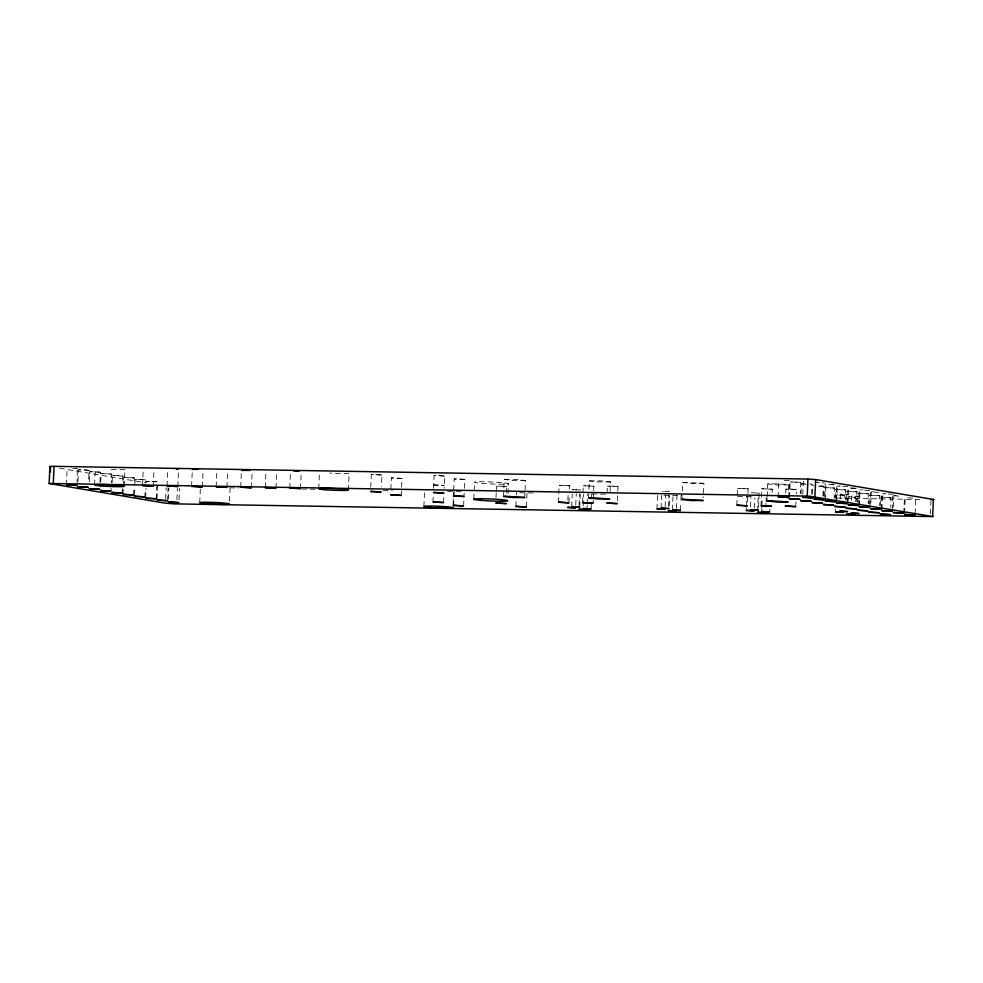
<?xml version="1.0" encoding="UTF-8"?>
<svg xmlns="http://www.w3.org/2000/svg" width="983" height="983" viewBox="0 0 983 983"><rect width="100%" height="100%" fill="white"/><g stroke="black" fill="none" stroke-linecap="round" stroke-linejoin="round"><path stroke-width="0.74" stroke-dasharray="4.92 3.69" d="M66.426 484.914L67.163 467.92M77.079 484.005L77.288 468.252M77.989 481.154L78.48 469.825L84.268 469.8L89.072 470.341L88.581 481.67M89.367 481.645L89.797 471.729L95.584 471.705L100.389 472.245L99.959 482.161M94.589 484.877L95.265 469.296M100.745 482.137L101.114 473.634L106.901 473.609L111.706 474.15L111.337 482.653M110.968 491.144L111.091 488.318M112.123 482.628L112.431 475.551L118.218 475.514L123.022 476.067L122.715 483.144M122.285 493.061L122.47 488.809M123.01 494.449L123.317 487.371M123.379 485.946L123.747 477.455L124.706 477.345L134.339 477.971L134.032 485.049M124.251 486.327L124.988 469.333A14.905 0.86 2.5 0 1 108.794 469.407M133.602 494.965L133.971 486.462M134.388 494.941L134.757 486.438M134.818 485.024L135.064 479.36L145.189 479.704L145.533 482.714M142.523 485.59L143.199 470.009M144.919 496.87L145.287 488.379M145.644 498.258L146.074 488.354M153.287 486.106L154.024 469.112M156.236 498.786L156.973 481.781L146.381 481.265L156.973 481.781M157.022 498.75L157.575 486.007M165.672 498.959L166.164 487.629M167.061 485.995L167.737 470.427M167.552 500.691L168.105 487.937M168.4 499.241L168.892 487.912M176.903 499.683L177.395 488.354M177.825 486.524L178.501 470.943M178.992 499.769L179.484 488.428M191.599 486.413L192.287 470.832M199.733 502.608L200.348 488.44M202.363 486.941L203.112 469.948M216.137 486.831L216.825 471.25M226.901 487.359L227.651 470.365M229.518 501.219L230.071 488.477M240.688 487.249L241.363 471.668M251.451 487.777L252.127 472.196M265.226 487.666L265.901 472.086M275.99 488.182L276.727 471.189M289.764 488.072L290.44 472.504M300.528 488.6L301.265 471.607M318.738 488.674L319.414 473.093M348.4 490.124L349.137 473.13A14.905 0.86 2.5 0 1 329.907 473.032M370.775 487.261L371.328 474.519L372.274 474.408L381.92 475.035L381.429 486.364M390.878 489.227L391.381 477.898L401.973 478.414L401.224 495.407M423.882 506.392L424.558 490.824M432.962 502.018L433.27 494.941M433.577 488.318L434.13 475.575L437.202 475.465L444.721 476.091L444.169 488.379M443.554 502.546L443.861 495.457M453.065 503.984L453.323 498.32M453.384 496.906L453.63 491.242M453.679 490.284L454.183 478.954L459.958 478.93L464.775 479.471L464.283 490.8M453.605 506.429L453.974 497.926M454.035 496.513L454.281 490.849M463.607 505.926L463.915 498.836M463.976 497.423L464.16 493.171M473.806 499.155L474.543 482.161M496.01 497.423L496.194 493.171M496.255 491.758L496.501 486.094L506.626 486.438L506.786 493.687M503.542 496.464L504.291 479.471L515.854 479.409L525.475 480.503L524.983 491.832M508.014 493.724L508.444 483.82A17.043 0.983 2.5 0 0 484.361 481.781A17.043 0.983 2.5 0 0 481.67 483.366A17.043 0.983 2.5 0 0 508.444 483.82M515.805 506.466L516.063 500.802M516.308 495.137L516.431 492.299M524.738 497.496L524.922 493.245M526.409 506.982L527.023 492.827M558.381 502.288L559.13 485.295L569.722 485.811L569.415 492.888M567.867 500.384L568.174 493.294M568.985 502.804L569.354 494.314M571.713 506.675L572.266 493.921M575.755 505.016L576.247 493.687M579.048 505.115L579.552 493.785M579.786 507.068L580.339 494.326M582.538 502.694L582.907 494.203M582.968 492.778L583.288 485.7L593.879 486.216L593.327 498.971M583.152 505.754L583.644 494.412M586.937 509.759L587.134 505.508M587.195 504.095L587.625 494.179M588.571 497.902L589.308 480.908L600.871 480.859L610.504 481.94L610.001 493.269M591.102 508.973L591.471 500.482M591.533 499.057L591.778 493.392M593.13 503.21L593.253 500.384M607.125 493.196L607.433 486.106L613.22 486.081L618.037 486.634L617.717 493.712M617.41 500.789L617.656 495.125M656.927 508.973L657.541 494.805M661.08 508.186L661.633 495.444M665.122 506.54L665.614 495.199M668.428 506.626L668.919 495.297M669.276 505.741L669.706 495.837M672.397 510.091L673.072 494.51M676.439 508.444L676.992 495.69M680.469 510.484L680.838 501.994M680.9 500.568L681.145 494.904M681.993 499.475L682.116 496.648M682.362 490.984L682.73 482.481L702.98 483.157L703.914 483.513L703.3 497.681M736.832 505.299L737.201 496.808M737.262 495.395L737.569 488.305L748.161 488.821L747.424 505.815M746.195 510.484L746.318 507.646M746.38 506.233L746.81 496.317M750.484 506.859L750.914 496.943M754.391 508.039L754.821 498.135M757.574 510.976L758.126 498.234M758.557 507.253L759.171 493.097L751.098 492.704M760.989 505.717L761.727 488.723L772.319 489.239L772.011 496.317M761.665 511.602L761.862 507.351M761.923 505.938L762.292 497.435M765.831 507.117L766.015 502.866M766.076 501.453L766.261 497.201M767.01 500.912L767.133 498.086M767.195 496.661L767.748 483.919L779.322 483.869L788.944 484.951L788.575 493.454M769.738 511.996L769.873 509.169M778.106 496.956L778.843 479.962M785.7 493.38L785.884 489.129L791.659 489.104L796.476 489.645L796.291 493.896M788.698 497.472L789.435 480.478L783.648 480.503M789.484 497.447L790.16 481.867L800.752 482.383L800.26 493.712M795.739 506.638L795.984 500.974M801.047 493.687L801.477 483.771L804.549 483.661M802.767 494.535L803.381 480.368L805.605 480.748M811.639 494.203L812.069 484.287L809.845 483.919M812.425 494.179L812.794 485.676L813.74 485.577M822.955 496.108L823.385 486.192L815.865 485.565M823.742 496.083L824.11 487.593L834.235 487.924L834.272 498.025M824.676 496.956L825.29 482.8M825.339 499.769L826.015 484.189L826.973 484.078M835.058 497.988L835.427 489.497L845.552 489.841L845.589 499.929M835.931 500.286L836.607 484.705M835.464 511.996L835.599 509.157M836.091 497.828L836.214 495.002L840.625 494.977L844.286 495.395L844.164 498.221M836.656 501.674L837.332 486.094L840.404 485.983M840.182 498.455L840.367 494.216L848.44 494.609L840.367 494.216M846.375 499.905L846.744 491.402L856.869 491.746L856.906 501.834M847.186 503.603L847.924 486.61L837.332 486.094M847.973 503.579L848.648 487.998L857.016 488.146M851.499 500.372L851.683 496.12L859.4 496.378L859.511 502.178M855.419 501.551C859.769 492.52 836.263 498.418 855.603 497.3M857.692 501.809L858.061 493.306L868.186 493.65L868.222 503.738M858.503 505.52L859.24 488.514M859.289 505.495L859.965 489.915L863.037 489.792M869.009 503.714L869.377 495.223L879.502 495.555L879.539 505.655M869.881 506.012L870.496 491.844M870.791 503.149L871.282 491.819L877.069 491.795M880.313 505.618L880.694 497.128L890.819 497.472L890.856 507.56M881.137 509.329L881.874 492.336M881.923 509.305L882.599 493.724L885.671 493.613M892.515 509.821L892.724 494.068M893.424 506.97L893.916 495.629L899.703 495.604M903.77 513.151L904.507 496.157M904.557 513.126L905.232 497.545L906.179 497.435M915.148 513.642L915.763 499.475M930.41 513.851L930.975 501.109M77.755 468.436L69.388 468.289M89.072 470.341L78.48 469.825M100.389 472.245L89.797 471.729M111.706 474.15L101.114 473.634M123.022 476.067L112.431 475.551M134.339 477.971L123.747 477.455M145.656 479.876L135.064 479.36M381.92 475.035L371.328 474.519M401.973 478.414L391.381 477.898M444.721 476.091L434.13 475.575M464.775 479.471L454.183 478.954M525.475 480.503L513.912 480.552L504.291 479.471M507.093 486.61L496.501 486.094M569.722 485.811L559.13 485.295M610.504 481.94L598.93 481.989L589.308 480.908M593.879 486.216L583.288 485.7M618.037 486.634L607.433 486.106M703.914 483.513L692.351 483.562L682.73 482.481M800.752 482.383L790.16 481.867M748.161 488.821L737.569 488.305M788.944 484.951L777.369 485.012L767.748 483.919M811.122 484.398L812.069 484.287M772.319 489.239L761.727 488.723M759.171 493.097L756.836 493.183M823.385 486.192L817.598 486.229M796.476 489.645L785.884 489.129M834.702 488.109L824.11 487.593M846.019 490.013L835.427 489.497M857.336 491.918L846.744 491.402M844.286 495.395L836.214 495.002M868.653 493.822L858.061 493.306M859.756 496.513L851.683 496.12M879.969 495.739L869.377 495.223M893.191 494.24L882.599 493.724M891.286 497.644L880.694 497.128M815.657 482.174L817.77 482.161M822.218 482.911L824.344 482.899M869.611 490.542L859.965 489.915M229.641 487.826L238.844 487.986M301.769 489.043L317.116 489.301M383.112 490.419L392.328 490.578M447.572 491.512L462.919 491.77M519.712 492.729L535.059 492.987M591.84 493.957L608.723 494.24M663.98 495.174L682.399 495.481M737.655 496.415L754.526 496.71M837.405 498.111L921.821 499.536M833.535 484.816L826.015 484.189M856.168 488.637L848.648 487.998M878.802 492.458L871.282 491.819M912.752 498.172L905.232 497.545M816.922 482.653L819.515 482.825M831.802 484.164L834.383 484.324M806.281 484.312L801.477 483.771M898.72 496.182L893.916 495.629M669.546 491.451L661.817 491.193L663.525 491.475M59.558 468.227L146.7 482.923M434.658 484.926L433.7 485.024L444.291 485.541L434.658 484.926M573.175 489.595L572.45 489.681L580.523 490.075L573.175 489.595"/><path stroke-width="1.47" d="M49.175 483.464L809.034 496.12L933.088 516.579L174.052 503.861L165.488 503.21L49.15 483.489L49.887 466.495L52.468 466.311L807.965 479.077L815.644 479.569L933.85 499.548M50.305 472.381L50.551 466.716L49.9 466.532M53.303 483.317L54.04 466.311M807.215 496.071L807.965 479.077M814.907 496.562L815.644 479.569M932.658 516.419L933.408 499.425M933.825 499.585L931.036 499.696M192.349 469.419L198.222 469.395M293.622 470.968L299.004 471.226M249.928 470.39L241.904 470.427M176.301 469.149L178.095 469.358M67.372 484.803L66.426 484.914L77.018 485.43L67.372 484.803M78.689 486.708L77.743 486.818L88.335 487.335L78.689 486.708M90.006 488.612L89.06 488.723L99.652 489.239L90.006 488.612M143.493 485.479L142.523 485.59L153.287 486.106L143.493 485.479M101.323 490.529L100.377 490.628L110.968 491.144L101.323 490.529M168.032 485.897L167.061 485.995L177.825 486.524L168.032 485.897M112.64 492.434L111.693 492.544L122.285 493.061L112.64 492.434M192.57 486.302L191.599 486.413L202.363 486.941L192.57 486.302M123.956 494.338L123.01 494.449L133.602 494.965L123.956 494.338M217.108 486.72L216.137 486.831L226.901 487.359L217.108 486.72M135.273 496.243L134.327 496.354L144.919 496.87L135.273 496.243M241.646 487.138L240.688 487.249L251.451 487.777L241.646 487.138M146.59 498.16L145.644 498.258L156.236 498.786L146.59 498.16M266.196 487.556L265.226 487.666L275.99 488.182L266.196 487.556M157.907 500.064L156.961 500.175L167.552 500.691L157.907 500.064M290.735 487.973L289.764 488.072L300.528 488.6L290.735 487.973M169.223 501.969L168.265 502.08L178.869 502.596L169.223 501.969M371.537 491.402L370.591 491.512L381.183 492.028L371.537 491.402M391.59 494.781L390.632 494.891L401.224 495.407L391.59 494.781M434.339 492.458L433.38 492.569L443.984 493.085L434.339 492.458M454.392 495.85L453.433 495.948L464.025 496.464L454.392 495.85M433.908 501.92L432.962 502.018L443.554 502.546L433.908 501.92M505.446 496.243L503.542 496.464L513.163 497.545L524.738 497.496L505.446 496.243M453.962 505.299L453.003 505.409L463.607 505.926L453.962 505.299M496.71 502.977L495.764 503.087L506.356 503.603L496.71 502.977M590.476 497.681L588.571 497.902L598.192 498.983L609.755 498.934L590.476 497.681M516.763 506.356L515.805 506.466L526.409 506.982L516.763 506.356M559.339 502.178L558.381 502.288L568.985 502.804L559.339 502.178M583.497 502.583L582.538 502.694L593.13 503.21L583.497 502.583M572.438 506.589L571.713 506.675L579.786 507.068L572.438 506.589M568.285 507.375L567.547 507.461L575.62 507.855L568.285 507.375M607.641 503.001L606.695 503.112L617.287 503.628L607.641 503.001M583.755 508.494L583.03 508.58L591.102 508.973L583.755 508.494M579.589 509.28L578.864 509.366L586.937 509.759L579.589 509.28M683.898 499.266L681.993 499.475L691.614 500.568L703.177 500.507L683.898 499.266M661.805 508.1L661.08 508.186L669.153 508.58L661.805 508.1M657.652 508.887L656.927 508.973L665 509.366L657.652 508.887M779.052 496.845L778.106 496.956L788.698 497.472L779.052 496.845M673.122 510.005L672.397 510.091L680.469 510.484L673.122 510.005M668.968 510.804L668.243 510.877L676.316 511.271L668.968 510.804M768.915 500.703L767.01 500.912L776.631 502.006L788.194 501.944L768.915 500.703M790.369 498.75L789.41 498.86L800.015 499.376L790.369 498.75M803.59 497.263L802.644 497.361L813.236 497.889L803.59 497.263M737.778 505.201L736.832 505.299L747.424 505.815L737.778 505.201M801.686 500.654L800.727 500.765L811.331 501.281L801.686 500.654M814.907 499.167L813.961 499.278L824.553 499.794L814.907 499.167M761.936 505.606L760.989 505.717L771.581 506.233L761.936 505.606M751.086 509.612L750.348 509.698L758.434 510.091L751.086 509.612M813.002 502.571L812.044 502.669L822.648 503.198L813.002 502.571M826.224 501.072L825.278 501.183L835.869 501.699L826.224 501.072M746.92 510.398L746.195 510.484L754.268 510.877L746.92 510.398M786.093 506.012L785.134 506.122L795.739 506.638L786.093 506.012M824.319 504.476L823.361 504.586L833.965 505.102L824.319 504.476M837.541 502.977L836.594 503.087L847.186 503.603L837.541 502.977M762.403 511.516L761.665 511.602L769.738 511.996L762.403 511.516M758.237 512.303L757.512 512.389L765.585 512.782L758.237 512.303M835.636 506.38L834.678 506.491L845.282 507.007L835.636 506.38M848.857 504.893L847.911 505.004L858.503 505.52L848.857 504.893M846.953 508.285L845.994 508.395L856.598 508.911L846.953 508.285M860.174 506.798L859.228 506.909L869.82 507.425L860.174 506.798M840.354 511.123L839.629 511.209L847.702 511.602L840.354 511.123M836.201 511.91L835.464 511.996L843.549 512.389L836.201 511.91M858.27 510.202L857.311 510.3L867.915 510.828L858.27 510.202M871.491 508.702L870.545 508.813L881.137 509.329L871.491 508.702M851.671 513.028L850.946 513.114L859.019 513.507L851.671 513.028M847.518 513.814L846.781 513.9L854.866 514.293L847.518 513.814M869.586 512.106L868.628 512.217L879.232 512.733L869.586 512.106M882.808 510.619L881.862 510.718L892.453 511.234L882.808 510.619M880.903 514.011L879.945 514.121L890.549 514.637L880.903 514.011M894.125 512.524L893.178 512.635L903.77 513.151L894.125 512.524M905.441 514.428L904.483 514.539L915.087 515.055L905.441 514.428M480.933 500.359A17.043 0.983 2.5 0 0 507.707 500.814A17.043 0.983 2.5 0 0 483.624 498.774A17.043 0.983 2.5 0 0 480.933 500.359M324.968 489.718A14.905 0.86 2.5 0 0 348.4 490.124A14.905 0.86 2.5 0 0 327.327 488.342A14.905 0.86 2.5 0 0 324.968 489.718M100.819 485.934A14.905 0.86 2.5 0 0 124.251 486.327A14.905 0.86 2.5 0 0 103.178 484.558A14.905 0.86 2.5 0 0 100.819 485.934M430.112 507.449A14.905 0.86 2.5 0 0 453.544 507.842A14.905 0.86 2.5 0 0 432.471 506.073A14.905 0.86 2.5 0 0 430.112 507.449M205.963 503.652A14.905 0.86 2.5 0 0 229.395 504.058A14.905 0.86 2.5 0 0 208.322 502.276A14.905 0.86 2.5 0 0 205.963 503.652"/></g></svg>
